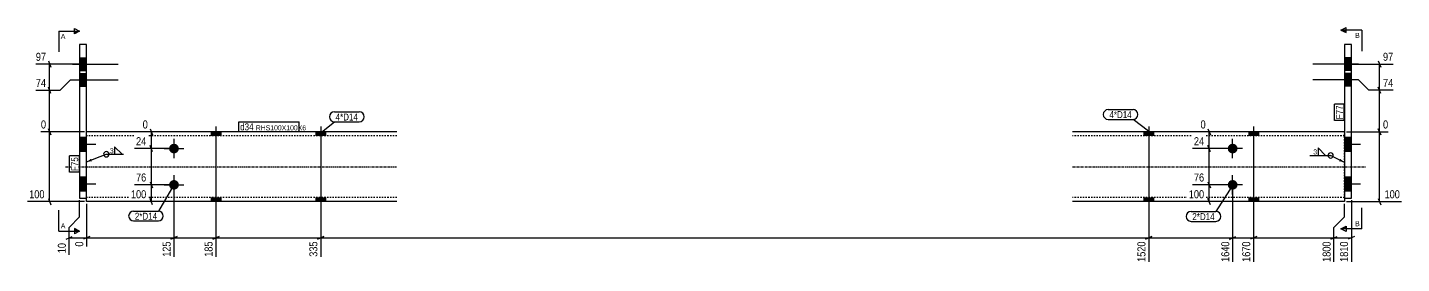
# Model space of a CAD drawing. Header units: millimetres. Extents: x 10 to 27817, y -3 to 621.
# Drawn here: x 25851 to 27817, y 5 to 343 of the extents above; entities that cross this region are included whole.
import ezdxf

# ---------------------------------------------------------------- set-up
doc = ezdxf.new("R2010")
doc.units = ezdxf.units.MM
doc.linetypes.add('DXK_LINE_DOT2', pattern=[3.9198, 1.9599, -1.9599])
doc.linetypes.add('DXK_LINE_DOT3', pattern=[5.9187, 2.979, -0.9799, 0.9799, -0.9799])
for name, color, linetype in [('MÅLSÆTNING', 7, 'Continuous'), ('STÅL', 7, 'Continuous'), ('TEKST', 7, 'Continuous')]:
    doc.layers.add(name, color=color, linetype=linetype)
doc.styles.add('Arial', font='ARIAL.TTF', dxfattribs={"height": 0.2})
doc.styles.add('Arial Narrow', font='ARIALN.TTF', dxfattribs={"height": 0.2})

msp = doc.modelspace()

# ---------------------------------------------------------------- hatches: boundary and pattern name
at = {"layer": 'STÅL', "linetype": 'Continuous'}
for points in [[(25925.4, 299.6), (25925.4, 281.6), (25935.4, 281.6), (25935.4, 299.6)], [(27745.4, 281.6), (27745.4, 299.6), (27735.4, 299.6), (27735.4, 281.6)], [(25925.4, 277.1), (25925.4, 259.1), (25935.4, 259.1), (25935.4, 277.1)], [(27745.4, 259.1), (27745.4, 277.1), (27735.4, 277.1), (27735.4, 259.1)], [(25935.4, 165.6), (25935.4, 185.6), (25925.4, 185.6), (25925.4, 165.6)], [(26113.4, 187.6), (26127.4, 187.6), (26127.4, 193.6), (26113.4, 193.6)], [(26113.4, 187.6), (26127.4, 187.6), (26127.4, 193.6), (26113.4, 193.6)], [(26263.4, 187.6), (26277.4, 187.6), (26277.4, 193.6), (26263.4, 193.6)], [(26263.4, 187.6), (26277.4, 187.6), (26277.4, 193.6), (26263.4, 193.6)], [(27448.4, 187.6), (27462.4, 187.6), (27462.4, 193.6), (27448.4, 193.6)], [(27448.4, 187.6), (27462.4, 187.6), (27462.4, 193.6), (27448.4, 193.6)], [(27598.4, 187.6), (27612.4, 187.6), (27612.4, 193.6), (27598.4, 193.6)], [(27598.4, 187.6), (27612.4, 187.6), (27612.4, 193.6), (27598.4, 193.6)], [(27745.4, 165.6), (27745.4, 185.6), (27735.4, 185.6), (27735.4, 165.6)], [(26060.4, 176.6, -1), (26060.4, 162.6, -1)], [(27575.4, 162.6, -1), (27575.4, 176.6, -1)], [(25935.4, 108.6), (25935.4, 128.6), (25925.4, 128.6), (25925.4, 108.6)], [(26060.4, 124.6, -1), (26060.4, 110.6, -1)], [(27575.4, 110.6, -1), (27575.4, 124.6, -1)], [(27745.4, 108.6), (27745.4, 128.6), (27735.4, 128.6), (27735.4, 108.6)], [(26113.4, 93.6), (26127.4, 93.6), (26127.4, 99.6), (26113.4, 99.6)], [(26113.4, 93.6), (26127.4, 93.6), (26127.4, 99.6), (26113.4, 99.6)], [(26263.4, 93.6), (26277.4, 93.6), (26277.4, 99.6), (26263.4, 99.6)], [(26263.4, 93.6), (26277.4, 93.6), (26277.4, 99.6), (26263.4, 99.6)], [(27448.4, 93.6), (27462.4, 93.6), (27462.4, 99.6), (27448.4, 99.6)], [(27448.4, 93.6), (27462.4, 93.6), (27462.4, 99.6), (27448.4, 99.6)], [(27598.4, 93.6), (27612.4, 93.6), (27612.4, 99.6), (27598.4, 99.6)], [(27598.4, 93.6), (27612.4, 93.6), (27612.4, 99.6), (27598.4, 99.6)]]:
    msp.add_hatch(color=96, dxfattribs=at).paths.add_polyline_path(points)
at = {"layer": 'TEKST', "linetype": 'Continuous'}
for color, points in [(30, [(25917.9, 334.2), (25917.9, 338), (25925.4, 338)]), (30, [(27737.9, 339.4), (27737.9, 335.7), (27730.4, 339.4)]), (3, [(25943, 151.5), (25935.4, 150.5), (25941.7, 155)]), (3, [(27729.5, 154.9), (27735.4, 149.8), (27727.8, 151.5)]), (30, [(25917.9, 51.4), (25917.9, 55.1), (25925.4, 51.4)]), (30, [(27737.9, 58.3), (27737.9, 54.5), (27730.4, 54.5)])]:
    msp.add_hatch(color=color, dxfattribs=at).paths.add_polyline_path(points)

# ---------------------------------------------------------------- linework, layer by layer
at = {"layer": 'MÅLSÆTNING', "color": 7, "linetype": 'Continuous'}
for p, q in [((25880.6, 295.1), (25884.2, 286.1)), ((27783.7, 295.1), (27787.3, 286.1)), ((25932.4, 290.6), (25862.7, 290.6)), ((25882.4, 253.1), (25882.4, 290.6)), ((27738.4, 290.6), (27805.2, 290.6)), ((25884.2, 248.6), (25880.6, 257.6)), ((25884.2, 248.6), (25880.6, 257.6)), ((25897.4, 253.1), (25912.4, 268.1)), ((25897.4, 253.1), (25912.4, 268.1)), ((25912.4, 268.1), (25932.4, 268.1)), ((25912.4, 268.1), (25932.4, 268.1)), ((27755.5, 268.1), (27738.4, 268.1)), ((27755.5, 268.1), (27738.4, 268.1)), ((27770.5, 253.1), (27755.5, 268.1)), ((27770.5, 253.1), (27755.5, 268.1)), ((27787.3, 248.6), (27783.7, 257.6)), ((25862.7, 253.1), (25897.4, 253.1)), ((25862.7, 253.1), (25897.4, 253.1)), ((27805.2, 253.1), (27770.5, 253.1)), ((27785.5, 193.6), (27785.5, 253.1)), ((25884.2, 189.1), (25880.6, 198.1)), ((26026.2, 198.1), (26029.8, 189.1)), ((27540.1, 198.1), (27543.7, 189.1)), ((27783.7, 198.1), (27787.3, 189.1)), ((27787.3, 189.1), (27783.7, 198.1)), ((25932.4, 193.6), (25870, 193.6)), ((25882.4, 93.6), (25882.4, 193.6)), ((26049.3, 193.6), (26015.6, 193.6)), ((26028, 169.6), (26028, 193.6)), ((27553.1, 193.6), (27529.5, 193.6)), ((27541.9, 169.6), (27541.9, 193.6)), ((27738.4, 193.6), (27797.9, 193.6)), ((27738.4, 193.6), (27797.9, 193.6)), ((27785.5, 93.6), (27785.5, 193.6)), ((26057.4, 169.6), (26003.9, 169.6)), ((26057.4, 169.6), (26003.9, 169.6)), ((26029.8, 165.1), (26026.2, 174.1)), ((26029.8, 165.1), (26026.2, 174.1)), ((27572.4, 169.6), (27517.8, 169.6)), ((27572.4, 169.6), (27517.8, 169.6)), ((27543.7, 165.1), (27540.1, 174.1)), ((27543.7, 165.1), (27540.1, 174.1)), ((27541.9, 117.6), (27541.9, 169.6)), ((26026.2, 122.1), (26029.8, 113.1)), ((27540.1, 122.1), (27543.7, 113.1)), ((27540.1, 122.1), (27543.7, 113.1)), ((26057.4, 117.6), (26003.9, 117.6)), ((26028, 93.6), (26028, 117.6)), ((26060.4, 114.6), (26060.4, 14.5)), ((26060.4, 114.6), (26060.4, 14.5)), ((27572.4, 117.6), (27517.8, 117.6)), ((27572.4, 117.6), (27517.8, 117.6)), ((27541.9, 93.6), (27541.9, 117.6)), ((27575.4, 114.6), (27575.4, 7.2)), ((25932.4, 93.6), (25851, 93.6)), ((25880.6, 98.1), (25884.2, 89.1)), ((25925.4, 71.6), (25925.4, 95.6)), ((25935.4, 90.6), (25935.4, 29.1)), ((25935.4, 90.6), (25935.4, 29.1)), ((26049.3, 93.6), (25996.6, 93.6)), ((26029.8, 89.1), (26026.2, 98.1)), ((26120.4, 80.6), (26120.4, 14.5)), ((26270.4, 80.6), (26270.4, 14.5)), ((26270.4, 80.6), (26270.4, 14.5)), ((27455.4, 80.6), (27455.4, 7.2)), ((27455.4, 80.6), (27455.4, 7.2)), ((27553.1, 93.6), (27510.5, 93.6)), ((27543.7, 89.1), (27540.1, 98.1)), ((27605.4, 80.6), (27605.4, 7.2)), ((27605.4, 80.6), (27605.4, 7.2)), ((27735.4, 71.6), (27735.4, 90.6)), ((27735.4, 71.6), (27735.4, 90.6)), ((27738.4, 93.6), (27816.9, 93.6)), ((27745.4, 95.6), (27745.4, 7.2)), ((27783.7, 98.1), (27787.3, 89.1)), ((25910.4, 56.6), (25925.4, 71.6)), ((27720.4, 56.6), (27735.4, 71.6)), ((27720.4, 56.6), (27735.4, 71.6)), ((25905.9, 39.8), (25914.9, 43.4)), ((25910.4, 17.5), (25910.4, 56.6)), ((25910.4, 41.6), (25935.4, 41.6)), ((25939.9, 43.4), (25930.9, 39.8)), ((25939.9, 43.4), (25930.9, 39.8)), ((25935.4, 41.6), (26060.4, 41.6)), ((26064.9, 43.4), (26055.9, 39.8)), ((26055.9, 39.8), (26064.9, 43.4)), ((26060.4, 41.6), (26120.4, 41.6)), ((26115.9, 39.8), (26124.9, 43.4)), ((26274.9, 43.4), (26265.9, 39.8)), ((26265.9, 39.8), (26274.9, 43.4)), ((26270.4, 41.6), (27455.4, 41.6)), ((27459.9, 43.4), (27450.9, 39.8)), ((27450.9, 39.8), (27459.9, 43.4)), ((27455.4, 41.6), (27575.4, 41.6)), ((27570.9, 39.8), (27579.9, 43.4)), ((27609.9, 43.4), (27600.9, 39.8)), ((27609.9, 43.4), (27600.9, 39.8)), ((27715.9, 39.8), (27724.9, 43.4)), ((27720.4, 7.2), (27720.4, 56.6)), ((27720.4, 41.6), (27745.4, 41.6)), ((27749.9, 43.4), (27740.9, 39.8))]:
    msp.add_line(p, q, dxfattribs=at)
at = {"layer": 'STÅL', "color": 2, "linetype": 'Continuous'}
for p, q in [((25935.4, 318.6), (25925.4, 318.6)), ((25925.4, 318.6), (25925.4, 98.6)), ((25935.4, 98.6), (25935.4, 318.6)), ((27735.4, 318.6), (27735.4, 98.6)), ((27745.4, 318.6), (27735.4, 318.6)), ((27745.4, 98.6), (27745.4, 318.6)), ((26379.4, 193.6), (25935.4, 193.6)), ((27735.4, 193.6), (27346.4, 193.6)), ((25925.4, 98.6), (25935.4, 98.6)), ((25935.4, 94.5), (25935.4, 98.6)), ((27735.4, 98.6), (27735.4, 93.6)), ((27735.4, 98.6), (27745.4, 98.6)), ((25935.4, 93.6), (25935.4, 94.5)), ((26379.4, 93.6), (25935.4, 93.6)), ((27735.4, 93.6), (27346.4, 93.6))]:
    msp.add_line(p, q, dxfattribs=at)
at = {"layer": 'STÅL', "color": 96, "linetype": 'Continuous'}
for p, q in [((25925.4, 299.6), (25935.4, 299.6)), ((27745.4, 299.6), (27735.4, 299.6)), ((25915.4, 290.6), (25980.4, 290.6)), ((25925.4, 281.6), (25935.4, 281.6)), ((25925.4, 277.1), (25935.4, 277.1)), ((27755.4, 290.6), (27690.4, 290.6)), ((27745.4, 281.6), (27735.4, 281.6)), ((27745.4, 277.1), (27735.4, 277.1)), ((25915.4, 268.1), (25980.4, 268.1)), ((25925.4, 259.1), (25935.4, 259.1)), ((27755.4, 268.1), (27690.4, 268.1)), ((27745.4, 259.1), (27735.4, 259.1)), ((26120.4, 201.1), (26120.4, 63.6)), ((26120.4, 201.1), (26120.4, 63.6)), ((26270.4, 201.1), (26270.4, 63.6)), ((26270.4, 201.1), (26270.4, 63.6)), ((27455.4, 201.1), (27455.4, 63.6)), ((27455.4, 201.1), (27455.4, 63.6)), ((27605.4, 201.1), (27605.4, 63.6)), ((27605.4, 201.1), (27605.4, 63.6)), ((25935.4, 185.6), (25925.4, 185.6)), ((26060.4, 183.6), (26060.4, 155.6)), ((26113.4, 193.6), (26113.4, 187.6)), ((26113.4, 193.6), (26113.4, 187.6)), ((26127.4, 193.6), (26127.4, 187.6)), ((26127.4, 193.6), (26127.4, 187.6)), ((26263.4, 193.6), (26263.4, 187.6)), ((26263.4, 193.6), (26263.4, 187.6)), ((26277.4, 193.6), (26277.4, 187.6)), ((26277.4, 193.6), (26277.4, 187.6)), ((27448.4, 193.6), (27448.4, 187.6)), ((27448.4, 193.6), (27448.4, 187.6)), ((27462.4, 193.6), (27462.4, 187.6)), ((27462.4, 193.6), (27462.4, 187.6)), ((27575.4, 155.6), (27575.4, 183.6)), ((27598.4, 193.6), (27598.4, 187.6)), ((27598.4, 193.6), (27598.4, 187.6)), ((27612.4, 193.6), (27612.4, 187.6)), ((27612.4, 193.6), (27612.4, 187.6)), ((27745.4, 185.6), (27735.4, 185.6)), ((25948.4, 175.6), (25925.4, 175.6)), ((25935.4, 165.6), (25925.4, 165.6)), ((26046.4, 169.6), (26074.4, 169.6)), ((27589.4, 169.6), (27561.4, 169.6)), ((27758.4, 175.6), (27735.4, 175.6)), ((27745.4, 165.6), (27735.4, 165.6)), ((25935.4, 128.6), (25925.4, 128.6)), ((25948.4, 118.6), (25925.4, 118.6)), ((26060.4, 131.6), (26060.4, 103.6)), ((27575.4, 103.6), (27575.4, 131.6)), ((27745.4, 128.6), (27735.4, 128.6)), ((27758.4, 118.6), (27735.4, 118.6)), ((25935.4, 108.6), (25925.4, 108.6)), ((26046.4, 117.6), (26074.4, 117.6)), ((26113.4, 99.6), (26113.4, 93.6)), ((26113.4, 99.6), (26113.4, 93.6)), ((26127.4, 99.6), (26127.4, 93.6)), ((26127.4, 99.6), (26127.4, 93.6)), ((26263.4, 99.6), (26263.4, 93.6)), ((26263.4, 99.6), (26263.4, 93.6)), ((26277.4, 99.6), (26277.4, 93.6)), ((26277.4, 99.6), (26277.4, 93.6)), ((27448.4, 99.6), (27448.4, 93.6)), ((27448.4, 99.6), (27448.4, 93.6)), ((27462.4, 99.6), (27462.4, 93.6)), ((27462.4, 99.6), (27462.4, 93.6)), ((27589.4, 117.6), (27561.4, 117.6)), ((27598.4, 99.6), (27598.4, 93.6)), ((27598.4, 99.6), (27598.4, 93.6)), ((27612.4, 99.6), (27612.4, 93.6)), ((27612.4, 99.6), (27612.4, 93.6)), ((27745.4, 108.6), (27735.4, 108.6))]:
    msp.add_line(p, q, dxfattribs=at)
at = {"layer": 'STÅL', "color": 7, "linetype": 'DXK_LINE_DOT2'}
for p, q in [((25935.4, 100.1), (25935.4, 193.6)), ((26379.4, 187.6), (25935.4, 187.6)), ((27735.4, 187.6), (27346.4, 187.6)), ((27735.4, 98.6), (27735.4, 193.6)), ((25935.4, 99.6), (25935.4, 100.1)), ((26379.4, 99.6), (25935.4, 99.6)), ((25935.4, 98.6), (25935.4, 99.6)), ((27735.4, 99.6), (27346.4, 99.6))]:
    msp.add_line(p, q, dxfattribs=at)
at = {"layer": 'STÅL', "color": 7, "linetype": 'DXK_LINE_DOT3'}
for p, q in [((25905.4, 143.6), (26379.4, 143.6)), ((27346.4, 143.6), (27765.4, 143.6))]:
    msp.add_line(p, q, dxfattribs=at)
at = {"layer": 'TEKST', "color": 30, "linetype": 'Continuous'}
for p, q in [((25917.9, 334.2), (25917.9, 341.7)), ((25917.9, 341.7), (25925.4, 338)), ((25925.4, 338), (25917.9, 334.2)), ((27730.4, 339.4), (27737.9, 343.2)), ((27730.4, 339.4), (27737.9, 335.7)), ((27737.9, 335.7), (27737.9, 343.2)), ((25925.4, 51.4), (25917.9, 55.1)), ((27730.4, 54.5), (27737.9, 58.3)), ((27737.9, 50.8), (27730.4, 54.5)), ((27737.9, 58.3), (27737.9, 50.8))]:
    msp.add_line(p, q, dxfattribs=at)
at = {"layer": 'TEKST', "color": 3, "linetype": 'Continuous'}
msp.add_line((27735.4, 149.8), (27715.7, 159.7), dxfattribs=at)
for start, end in [(90, 270), (270, 90)]:
    msp.add_arc((27715.7, 159.7), 3.75, start, end, dxfattribs=at)

# ---------------------------------------------------------------- wipeouts: each hides what was drawn before it
at = {"color": 0, "linetype": 'Continuous'}
msp.add_wipeout([(25905, 326.7), (25905, 334.2), (25898.4, 334.2), (25898.4, 326.7)], dxfattribs=at).dxf.layer = 'TEKST'
at = {"color": 0}
for points in [[(26323.7, 209.8), (26323.7, 220.3), (26291.7, 220.3), (26291.7, 209.8)], [(27431.1, 213.2), (27431.1, 223.7), (27399.1, 223.7), (27399.1, 213.2)], [(25973.9, 162.3), (25973.9, 171), (25968.1, 171), (25968.1, 162.3)], [(27696.1, 160.6), (27696.1, 169.3), (27690.3, 169.3), (27690.3, 160.6)], [(26036.3, 67.6), (26036.3, 78.1), (26004.4, 78.1), (26004.4, 67.6)], [(27549.6, 67), (27549.6, 77.5), (27517.7, 77.5), (27517.7, 67)]]:
    msp.add_wipeout(points, dxfattribs=at).dxf.layer = 'TEKST'

# ---------------------------------------------------------------- next in the draw order: linework, layer by layer
at = {"layer": 'TEKST', "color": 7, "linetype": 'Continuous'}
for q in [(25895.4, 308), (25925.4, 338)]:
    msp.add_line((25895.4, 338), q, dxfattribs=at)
at = {"layer": 'TEKST', "color": 3, "linetype": 'Continuous'}
for p, q in [((25935.4, 150.5), (25963.5, 161.4)), ((25963.5, 161.4), (25988.3, 161.4)), ((25986.1, 161.4), (25975.4, 172.1)), ((25975.4, 172.1), (25975.4, 161.4)), ((25975.4, 161.4), (25986.1, 161.4)), ((27685.7, 159.7), (27715.7, 159.7)), ((27708.3, 159.7), (27697.6, 170.4)), ((27697.6, 170.4), (27697.6, 159.7)), ((27697.6, 159.7), (27708.3, 159.7))]:
    msp.add_line(p, q, dxfattribs=at)
for start, end in [(90, 270), (270, 90)]:
    msp.add_arc((25963.5, 161.4), 3.75, start, end, dxfattribs=at)

# ---------------------------------------------------------------- next in the draw order: texts
at = {"layer": 'TEKST', "color": 3, "linetype": 'Continuous', "style": 'Arial'}
msp.add_text('A', height=7.16, dxfattribs=at).set_placement((25898.4, 326.7))
at = {"layer": 'TEKST', "color": 3, "style": 'Arial Narrow'}
for p in [(25968.7, 162.9), (27690.9, 161.2)]:
    msp.add_text('3', height=7.16, dxfattribs=at).set_placement(p)

# ---------------------------------------------------------------- next in the draw order: wipeouts: each hides what was drawn before it
at = {"color": 0, "linetype": 'Continuous'}
for points, layer in [([(25879.7, 293), (25879.7, 309.8), (25860.3, 309.8), (25860.3, 293)], 'MÅLSÆTNING'), ([(27807.6, 255.5), (27807.6, 272.3), (27788.2, 272.3), (27788.2, 255.5)], 'MÅLSÆTNING'), ([(25879.7, 196), (25879.7, 212.8), (25867.6, 212.8), (25867.6, 196)], 'MÅLSÆTNING'), ([(26025.3, 196), (26025.3, 212.8), (26013.2, 212.8), (26013.2, 196)], 'MÅLSÆTNING'), ([(27539.2, 196), (27539.2, 212.8), (27527.1, 212.8), (27527.1, 196)], 'MÅLSÆTNING'), ([(27800.3, 196), (27800.3, 212.8), (27788.2, 212.8), (27788.2, 196)], 'MÅLSÆTNING'), ([(26023.1, 120), (26023.1, 136.8), (26003.7, 136.8), (26003.7, 120)], 'MÅLSÆTNING'), ([(27537, 120), (27537, 136.8), (27517.6, 136.8), (27517.6, 120)], 'MÅLSÆTNING'), ([(25877.5, 96), (25877.5, 112.8), (25850.8, 112.8), (25850.8, 96)], 'MÅLSÆTNING'), ([(27817.1, 96), (27817.1, 112.8), (27790.4, 112.8), (27790.4, 96)], 'MÅLSÆTNING'), ([(25933, 38.8), (25916.2, 38.8), (25916.2, 26.7), (25933, 26.7)], 'MÅLSÆTNING'), ([(26058, 38.8), (26041.2, 38.8), (26041.2, 12.1), (26058, 12.1)], 'MÅLSÆTNING'), ([(26118, 38.8), (26101.2, 38.8), (26101.2, 12.1), (26118, 12.1)], 'MÅLSÆTNING'), ([(27453, 38.8), (27436.2, 38.8), (27436.2, 4.8), (27453, 4.8)], 'MÅLSÆTNING'), ([(27573, 38.8), (27556.2, 38.8), (27556.2, 4.8), (27573, 4.8)], 'MÅLSÆTNING'), ([(27743, 38.8), (27726.2, 38.8), (27726.2, 4.8), (27743, 4.8)], 'MÅLSÆTNING'), ([(27757.4, 328.2), (27757.4, 335.7), (27750.7, 335.7), (27750.7, 328.2)], 'TEKST'), ([(25905, 55.1), (25905, 62.6), (25898.4, 62.6), (25898.4, 55.1)], 'TEKST'), ([(27757.4, 58.3), (27757.4, 65.8), (27750.7, 65.8), (27750.7, 58.3)], 'TEKST')]:
    msp.add_wipeout(points, dxfattribs=at).dxf.layer = layer
at = {"color": 0}
for points in [[(26323.7, 209.8), (26323.7, 220.3), (26291.7, 220.3), (26291.7, 209.8)], [(27431.1, 213.2), (27431.1, 223.7), (27399.1, 223.7), (27399.1, 213.2)], [(27733.3, 231.4), (27722.8, 231.4), (27722.8, 211.6), (27733.3, 211.6)], [(26174.3, 195.7), (26174.3, 206.2), (26155.1, 206.2), (26155.1, 195.7)], [(25923.3, 157.2), (25912.8, 157.2), (25912.8, 137.4), (25923.3, 137.4)], [(26036.3, 67.6), (26036.3, 78.1), (26004.4, 78.1), (26004.4, 67.6)], [(27549.6, 67), (27549.6, 77.5), (27517.7, 77.5), (27517.7, 67)]]:
    msp.add_wipeout(points, dxfattribs=at).dxf.layer = 'TEKST'

# ---------------------------------------------------------------- next in the draw order: linework, layer by layer
at = {"layer": 'MÅLSÆTNING', "color": 7, "linetype": 'Continuous'}
for p, q in [((27785.5, 253.1), (27785.5, 290.6)), ((27787.3, 248.6), (27783.7, 257.6)), ((25882.4, 193.6), (25882.4, 253.1)), ((27805.2, 253.1), (27770.5, 253.1)), ((25880.6, 198.1), (25884.2, 189.1)), ((25932.4, 193.6), (25870, 193.6)), ((27575.4, 114.6), (27575.4, 7.2)), ((26120.4, 80.6), (26120.4, 14.5)), ((26124.9, 43.4), (26115.9, 39.8)), ((26120.4, 41.6), (26270.4, 41.6)), ((27570.9, 39.8), (27579.9, 43.4)), ((27575.4, 41.6), (27605.4, 41.6)), ((27605.4, 41.6), (27720.4, 41.6)), ((27715.9, 39.8), (27724.9, 43.4)), ((27720.4, 7.2), (27720.4, 56.6))]:
    msp.add_line(p, q, dxfattribs=at)
at = {"layer": 'TEKST', "color": 7, "linetype": 'Continuous'}
for p, q in [((27760.4, 339.4), (27730.4, 339.4)), ((27760.4, 339.4), (27760.4, 309.4)), ((26289.9, 222.1), (26325.5, 222.1)), ((27397.3, 225.5), (27432.9, 225.5)), ((26271.3, 193.2), (26289.9, 208)), ((26289.9, 208), (26325.5, 208)), ((27397.3, 211.4), (27432.9, 211.4)), ((27455.2, 194.3), (27432.9, 211.4)), ((26060.4, 117.8), (26038.1, 79.9)), ((27575.4, 116.8), (27551.4, 79.3)), ((25895.4, 51.4), (25895.4, 81.4)), ((26002.6, 79.9), (26038.1, 79.9)), ((27515.9, 79.3), (27551.4, 79.3)), ((27760.4, 54.5), (27760.4, 84.5)), ((26002.6, 65.8), (26038.1, 65.8)), ((27515.9, 65.2), (27551.4, 65.2)), ((25895.4, 51.4), (25925.4, 51.4)), ((27760.4, 54.5), (27730.4, 54.5))]:
    msp.add_line(p, q, dxfattribs=at)
at = {"layer": 'TEKST', "color": 30, "linetype": 'Continuous'}
for p in [(25917.9, 55.1), (25925.4, 51.4)]:
    msp.add_line(p, (25917.9, 47.6), dxfattribs=at)
at = {"layer": 'TEKST', "color": 7, "linetype": 'Continuous'}
for centre, start, end in [((26289.9, 215.1), 90, 270), ((26325.5, 215.1), 270, 90), ((27397.3, 218.4), 90, 270), ((27432.9, 218.4), 270, 90), ((26002.6, 72.9), 90, 270), ((26038.1, 72.9), 270, 90), ((27515.9, 72.3), 90, 270), ((27551.4, 72.3), 270, 90)]:
    msp.add_arc(centre, 7.05, start, end, dxfattribs=at)

# ---------------------------------------------------------------- next in the draw order: texts
at = {"layer": 'MÅLSÆTNING', "color": 3, "linetype": 'Continuous', "style": 'Arial Narrow'}
for s, height, p in [('97', 11.45, (25862.7, 295.4)), ('74', 11.45, (27790.6, 257.9)), ('0', 11.5, (25870, 198.4)), ('0', 11.5, (26015.6, 198.4)), ('0', 11.5, (27529.5, 198.4)), ('0', 11.5, (27790.6, 198.4)), ('100', 11.45, (25853.2, 98.4)), ('100', 11.45, (27792.8, 98.4))]:
    msp.add_text(s, height=height, dxfattribs=at).set_placement(p)
for s, height, p in [('0', 11.5, (25930.6, 29.1)), ('125', 11.45, (26055.6, 14.5)), ('185', 11.45, (26115.6, 14.5)), ('1520', 11.45, (27450.6, 7.2)), ('1640', 11.45, (27570.6, 7.2)), ('1810', 11.45, (27740.6, 7.2))]:
    msp.add_text(s, height=height, rotation=90.0002, dxfattribs=at).set_placement(p)
at = {"layer": 'TEKST', "color": 3, "linetype": 'Continuous', "style": 'Arial'}
for s, p in [('B', (27750.7, 328.2)), ('A', (25898.4, 55.1)), ('B', (27750.7, 58.3))]:
    msp.add_text(s, height=7.16, dxfattribs=at).set_placement(p)
at = {"layer": 'TEKST', "color": 3, "style": 'Arial Narrow'}
for s, p in [('4*D14', (26291.7, 209.8)), ('4*D14', (27399.1, 213.2)), ('2*D14', (26004.4, 67.6)), ('2*D14', (27517.7, 67))]:
    msp.add_text(s, height=10.02, dxfattribs=at).set_placement(p)

# ---------------------------------------------------------------- next in the draw order: wipeouts: each hides what was drawn before it
at = {"color": 0, "linetype": 'Continuous'}
for points in [[(26023.1, 96), (26023.1, 112.8), (25996.4, 112.8), (25996.4, 96)], [(27537, 96), (27537, 112.8), (27510.3, 112.8), (27510.3, 96)], [(25908, 36.7), (25891.2, 36.7), (25891.2, 17.2), (25908, 17.2)]]:
    msp.add_wipeout(points, dxfattribs=at).dxf.layer = 'MÅLSÆTNING'
at = {"color": 0}
for points in [[(27733.3, 231.4), (27722.8, 231.4), (27722.8, 211.6), (27733.3, 211.6)], [(26174.3, 195.7), (26174.3, 206.2), (26155.1, 206.2), (26155.1, 195.7)], [(25923.3, 157.2), (25912.8, 157.2), (25912.8, 137.4), (25923.3, 137.4)]]:
    msp.add_wipeout(points, dxfattribs=at).dxf.layer = 'TEKST'

# ---------------------------------------------------------------- next in the draw order: linework, layer by layer
at = {"layer": 'MÅLSÆTNING', "color": 7, "linetype": 'Continuous'}
for p, q in [((26028, 117.6), (26028, 169.6)), ((26026.2, 122.1), (26029.8, 113.1)), ((26057.4, 117.6), (26003.9, 117.6))]:
    msp.add_line(p, q, dxfattribs=at)
at = {"layer": 'TEKST', "color": 7, "linetype": 'Continuous'}
for p, q in [((27721, 209.8), (27721, 233.2)), ((27735.1, 233.2), (27721, 233.2)), ((27735.1, 209.8), (27735.1, 233.2)), ((26153.3, 193.9), (26153.3, 208)), ((27735.1, 209.8), (27721, 209.8)), ((25911, 135.6), (25911, 159)), ((25925.1, 159), (25911, 159)), ((25925.1, 135.6), (25925.1, 159)), ((25925.1, 135.6), (25911, 135.6))]:
    msp.add_line(p, q, dxfattribs=at)

# ---------------------------------------------------------------- next in the draw order: texts
at = {"layer": 'MÅLSÆTNING', "color": 3, "linetype": 'Continuous', "style": 'Arial Narrow'}
for s, p in [('76', (26006.1, 122.4)), ('76', (27520, 122.4)), ('100', (25998.8, 98.4)), ('100', (27512.7, 98.4))]:
    msp.add_text(s, height=11.45, dxfattribs=at).set_placement(p)
msp.add_text('10', height=11.45, rotation=90.0002, dxfattribs=at).set_placement((25905.6, 19.6))
at = {"layer": 'TEKST', "color": 3, "style": 'Arial Narrow'}
for s, p in [('F77', (27733.3, 211.6)), ('F75', (25923.3, 137.4))]:
    msp.add_text(s, height=10.02, rotation=90.0002, dxfattribs=at).set_placement(p)

# ---------------------------------------------------------------- next in the draw order: wipeouts: each hides what was drawn before it
at = {"color": 0, "linetype": 'Continuous'}
for points in [[(27807.6, 293), (27807.6, 309.8), (27788.2, 309.8), (27788.2, 293)], [(25879.7, 255.5), (25879.7, 272.3), (25860.3, 272.3), (25860.3, 255.5)], [(27537, 172), (27537, 188.8), (27517.6, 188.8), (27517.6, 172)], [(26268, 38.8), (26251.2, 38.8), (26251.2, 12.1), (26268, 12.1)], [(27603, 38.8), (27586.2, 38.8), (27586.2, 4.8), (27603, 4.8)], [(27718, 38.8), (27701.2, 38.8), (27701.2, 4.8), (27718, 4.8)]]:
    msp.add_wipeout(points, dxfattribs=at).dxf.layer = 'MÅLSÆTNING'
at = {"color": 0}
msp.add_wipeout([(26237.7, 195.7), (26237.7, 203.2), (26177.5, 203.2), (26177.5, 195.7)], dxfattribs=at).dxf.layer = 'TEKST'

# ---------------------------------------------------------------- next in the draw order: texts
at = {"layer": 'MÅLSÆTNING', "color": 3, "linetype": 'Continuous', "style": 'Arial Narrow'}
for s, p in [('97', (27790.6, 295.4)), ('74', (25862.7, 257.9)), ('24', (27520, 174.4))]:
    msp.add_text(s, height=11.45, dxfattribs=at).set_placement(p)
for s, p in [('335', (26265.6, 14.5)), ('1670', (27600.6, 7.2)), ('1800', (27715.6, 7.2))]:
    msp.add_text(s, height=11.45, rotation=90.0002, dxfattribs=at).set_placement(p)

# ---------------------------------------------------------------- next in the draw order: wipeouts: each hides what was drawn before it
at = {"color": 0, "linetype": 'Continuous'}
msp.add_wipeout([(26023.1, 172), (26023.1, 188.8), (26003.7, 188.8), (26003.7, 172)], dxfattribs=at).dxf.layer = 'MÅLSÆTNING'
at = {"color": 0}
msp.add_wipeout([(26237.7, 195.7), (26237.7, 203.2), (26177.5, 203.2), (26177.5, 195.7)], dxfattribs=at).dxf.layer = 'TEKST'

# ---------------------------------------------------------------- next in the draw order: linework, layer by layer
at = {"layer": 'TEKST', "color": 7, "linetype": 'Continuous'}
for p, q in [((26153.3, 208), (26239.5, 208)), ((26239.5, 193.9), (26239.5, 208)), ((26153.3, 193.9), (26239.5, 193.9))]:
    msp.add_line(p, q, dxfattribs=at)

# ---------------------------------------------------------------- next in the draw order: texts
at = {"layer": 'MÅLSÆTNING', "color": 3, "linetype": 'Continuous', "style": 'Arial Narrow'}
msp.add_text('24', height=11.45, dxfattribs=at).set_placement((26006.1, 174.4))
at = {"layer": 'TEKST', "color": 3, "style": 'Arial Narrow'}
for s, height, p in [('d34', 10.02, (26155.1, 195.7)), ('RHS100X100X6', 7.158, (26177.5, 195.7))]:
    msp.add_text(s, height=height, dxfattribs=at).set_placement(p)

doc.saveas('drawing.dxf')
